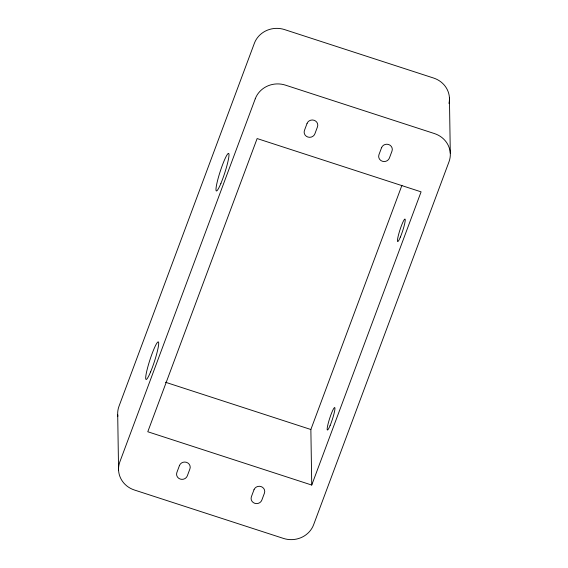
<?xml version="1.0" encoding="UTF-8"?>
<svg xmlns="http://www.w3.org/2000/svg" width="568" height="568" viewBox="0 0 568 568"><rect width="100%" height="100%" fill="white"/><g stroke="black" fill="none" stroke-linecap="round" stroke-linejoin="round"><path stroke-width="0.85" d="M311.74 485.051L421.087 191.849L257.134 138.556L147.786 431.751L311.74 485.051L310.866 429.507L401.938 185.31M165.451 382.236L310.866 429.507M449.423 97.682L450.296 153.225M117.704 414.839L118.577 470.368M448.961 103.454A23.678 22.166 -0.9 0 0 433.59 78.036L284.547 29.586A23.678 22.166 -0.9 0 0 254.379 43.26L118.996 406.269A23.678 22.166 -0.9 0 0 117.846 416.287M255.252 98.804L119.869 461.805A23.678 22.166 -0.9 0 0 134.41 490.014L283.453 538.414A23.678 22.166 -0.9 0 0 313.621 524.74L449.004 161.788A23.678 22.166 -0.9 0 0 434.463 133.579L285.42 85.129A23.678 22.166 -0.9 0 0 255.252 98.804M179.474 465.519L176.868 472.498A5.524 5.176 -0.9 0 0 180.262 479.08A5.524 5.176 -0.9 0 0 187.305 475.892L189.911 468.912A5.524 5.176 -0.9 0 0 186.51 462.331A5.524 5.176 -0.9 0 0 179.474 465.519M307.047 123.469L304.441 130.448A5.524 5.176 -0.9 0 0 307.835 137.03A5.524 5.176 -0.9 0 0 314.878 133.842L317.476 126.863A5.524 5.176 -0.9 0 0 314.083 120.274A5.524 5.176 -0.9 0 0 307.047 123.469M253.995 489.751L251.39 496.737A5.524 5.176 -0.9 0 0 254.784 503.319A5.524 5.176 -0.9 0 0 261.827 500.124L264.432 493.145A5.524 5.176 -0.9 0 0 261.039 486.563A5.524 5.176 -0.9 0 0 253.995 489.751M381.568 147.694L378.962 154.673A5.524 5.176 -0.9 0 0 382.356 161.255A5.524 5.176 -0.9 0 0 389.399 158.067L391.998 151.088A5.524 5.176 -0.9 0 0 388.604 144.506A5.524 5.176 -0.9 0 0 381.568 147.694M400.39 237.055A11.843 1.434 -72 0 0 405.098 219.127A11.843 1.434 -72 0 0 398.53 234.783A11.843 1.434 -72 0 0 400.39 237.055M330.1 425.538A11.843 1.434 -72 0 0 334.8 407.611A11.843 1.434 -72 0 0 328.24 423.266A11.843 1.434 -72 0 0 330.1 425.538M150.612 371.884A19.738 2.386 -72 0 0 158.451 342.007A19.738 2.386 -72 0 0 147.51 368.092A19.738 2.386 -72 0 0 150.612 371.884M220.909 183.4A19.738 2.386 -72 0 0 228.748 153.523A19.738 2.386 -72 0 0 217.807 179.609A19.738 2.386 -72 0 0 220.909 183.4"/></g></svg>
